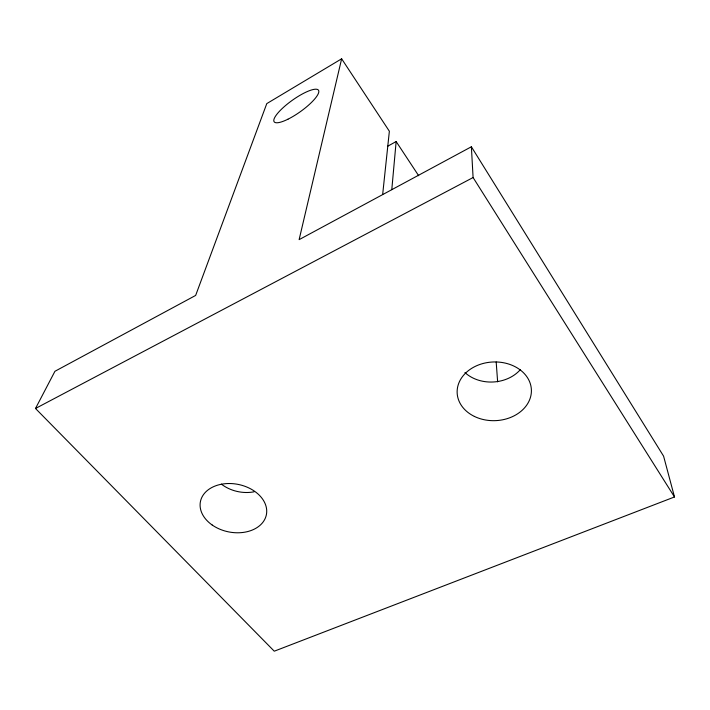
<?xml version="1.0" encoding="UTF-8"?>
<svg xmlns="http://www.w3.org/2000/svg" width="710" height="710" viewBox="0 0 710 710"><rect width="100%" height="100%" fill="white"/><g stroke="black" fill="none" stroke-linecap="round" stroke-linejoin="round"><path stroke-width="1.06" d="M391.787 189.668L396.144 141.538L387.465 146.366M382.663 194.46L389.364 131.235L341.643 58.806L266.783 103.607L195.649 295.431L54.936 371.286L35.5 408.481L274.264 651.194L674.5 496.964L663.584 456.139L471.378 146.775L299.123 239.643L341.643 58.806M35.5 408.481L473.091 177.535L471.378 146.775M396.144 141.538L418.678 175.734M473.091 177.535L674.5 496.964M496.184 361.993L497.639 381.838M254.162 491.79A32.092 23.785 11.4 0 1 221.387 484.122M520.261 369.741A35.296 28.578 -2.9 0 1 464.943 372.555M474.36 416.406A37.151 29.358 -2.3 0 0 531.373 391.991A37.151 29.358 -2.3 0 0 477.084 365.543A37.151 29.358 -2.3 0 0 474.36 416.406M212.175 525.001A33.618 24.211 11.2 0 0 266.259 515.274A33.618 24.211 11.2 0 0 221.777 484.167A33.618 24.211 11.2 0 0 212.175 525.001M287.949 119.2A27.202 6.967 -35.5 0 0 318.604 90.427A27.202 6.967 -35.5 0 0 282.394 108.346A27.202 6.967 -35.5 0 0 287.949 119.2"/></g></svg>
